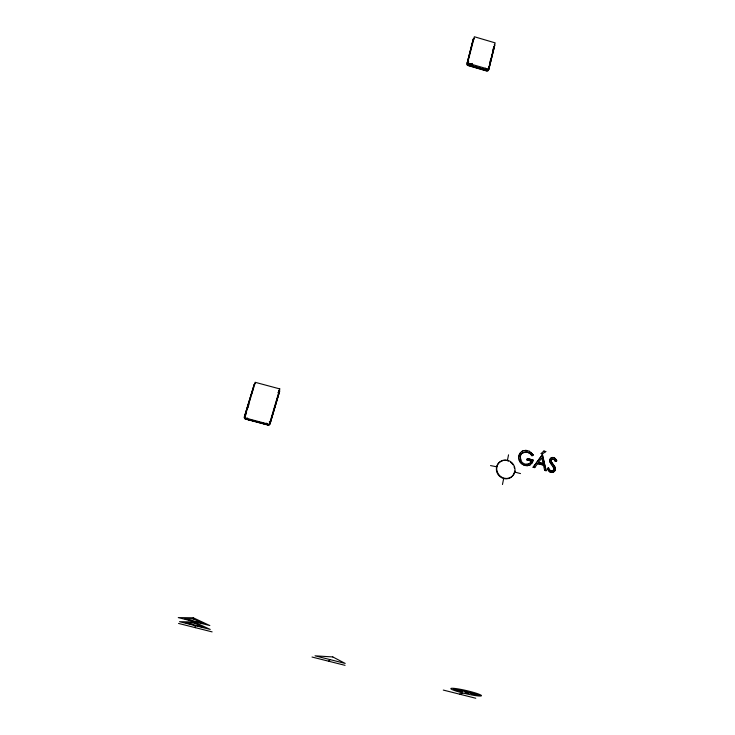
<?xml version="1.0" encoding="UTF-8"?>
<svg xmlns="http://www.w3.org/2000/svg" width="735" height="735" viewBox="0 0 735 735"><rect width="100%" height="100%" fill="white"/><g stroke="black" fill="none" stroke-linecap="round" stroke-linejoin="round"><path stroke-width="1.1" d="M553.813 469.206L553.611 467.708L550.68 463.27M549.688 461.203L549.798 459.981M555.265 469.564C555.936 465.751 551.103 463.877 551.195 460.294M520.325 456.306L520.775 460.395M518.689 457.354L519.167 455.002M518.919 455.957L518.754 458.658M527.041 459.963L531.396 461.038L527.041 459.963L527.381 458.539L533.169 460.092L532.664 461.672M527.114 459.889L527.381 458.539L533.169 460.092M514.601 471.429L514.371 472.541A9.482 8.903 47.6 0 1 503.686 478.522L502.464 484.512M508.546 454.827L507.343 460.707A9.482 8.903 47.6 0 1 508.445 461.084M474.167 38.367A1.36 1.121 20.9 0 0 473.276 39.111L467.102 63.256A1.369 1.139 20.9 0 0 468.131 64.754A161.149 83.119 14.6 0 1 487.149 70.312A1.369 1.139 21.9 0 0 488.738 69.586L494.683 45.414A1.351 1.121 21.9 0 0 494.269 44.284M487.902 70.321L488.711 67.041M489.96 62.218L490.769 58.938M492.928 50.191L493.736 46.911M494.095 46.323L488.159 70.422A1.158 0.965 21.9 0 1 486.818 71.047L467.883 65.507A1.158 0.965 20.9 0 1 467.01 64.239M467.295 63.146L473.165 40.168A1.148 0.946 20.9 0 1 473.919 39.534M467.561 63.201L474.351 36.75L495.142 42.869L488.637 69.274L467.607 63.127M555.054 470.29L555.09 467.212L551.691 462.333M269.139 424.545A1.075 1.029 -3.6 0 1 268.091 424.793A186.451 43.126 15.3 0 0 245.472 418.831A1.626 1.543 -6.6 0 1 244.369 416.92L254.227 384.488A1.599 1.516 -1.6 0 1 255.385 383.44M250.837 397.038L244.617 417.508A1.378 1.314 -6.7 0 0 245.554 419.125L268.045 425.096A1.369 1.314 -3.6 0 0 269.736 424.187L279.254 391.838A1.351 1.286 1.4 0 0 278.914 390.597M251.499 394.879L253.786 387.345M246.592 411.903L244.939 417.553A1.084 1.029 -6.7 0 0 245.683 418.831L268.091 424.793A1.617 1.553 -3.6 0 0 270.067 423.755L279.612 391.296A1.599 1.516 1.5 0 0 279.217 389.826M247.879 407.879L248.88 404.379M549.716 460.055L550.065 459.136M553.62 469.794L553.905 468.406L553.005 466.367M520.251 456.38L520.821 454.864M551.452 459.641L551.121 461.295M519.103 455.075L519.544 454.111M530.936 461.984L531.396 461.038M532.048 462.949L532.746 461.589M554.723 470.914L555.136 470.216M519.47 454.184L520.022 453.284M487.691 70.67L488.077 69.871M549.991 459.21L550.533 458.429M553.28 470.299L553.703 469.72M520.747 454.937L521.694 453.596M530.422 462.719L531.01 461.902M533.151 467.249L534.722 467.57L533.151 467.249L542.265 454.892L546.077 470.703L544.635 470.317L543.487 465.062L537.634 463.592L543.487 465.062M533.224 467.175L542.265 454.892M534.648 467.644L537.708 463.519M538.507 462.407L541.851 457.887L543.082 463.629L538.507 462.407L543.082 463.629M532.122 462.875L530.229 464.823M519.948 453.357L520.619 452.521M554.254 471.466L554.796 470.85M496.888 466.826L490.53 465.586M514.849 471.622L514.491 471.98L520.49 473.588M531.047 454.45L532.021 455.773L529.907 453.376L527.427 452.089L522.815 452.696M529.274 451.299L533.261 455.029L530.734 452.19M328.563 661.197L329.987 659.764M541.162 453.541L542.412 453.872L541.162 453.541L543.781 451.088L545.728 451.612L543.781 451.088M546.077 470.703L542.586 454.974M520.545 452.604L522.052 451.308M521.62 453.679L522.263 453.063M529.779 463.335L530.495 462.646M551.369 459.715L552.601 458.943M544.635 470.317L546.16 470.639M552.352 472.366C548.779 473.818 545.526 464.566 548.751 470.979M548.549 467.864L548.981 469.049M554.374 459.733L555.394 461.451L556.726 460.799L555.329 458.539L553.657 457.583A3.454 3.188 48.2 0 0 551.158 457.896L550.451 458.511M555.394 461.451L556.726 460.799M553.363 470.225L552.215 470.942M553.657 471.925L554.337 471.392M277.904 392.582L279.612 391.296A308.204 9.454 -74.2 0 0 270.067 423.755L269.332 421.679M468.847 61.96L467.102 63.256A266.704 8.71 -74.4 0 0 473.276 39.111M522.19 453.137L525.929 451.795L529.99 453.302M542.412 453.872L545.728 451.612M529.852 463.261L528.143 464.143M532.021 455.773L533.334 454.956M521.979 451.391L522.879 450.877M552.986 472.256L553.74 471.852M529.071 465.393L530.303 464.75M552.885 470.62L550.883 470.933M529.081 463.739L527.225 464.309M247.621 418.059L245.472 418.831L268.073 424.839L266.658 423.121M522.805 450.959L525.69 450.325M551.866 459.246L553.942 459.256M547.272 468.278L548.622 467.791M472.504 63.431L468.131 64.754L487.149 70.312L485.284 68.208M459.55 694.171L462.738 693.197M553.069 472.192L549.624 471.852M529.145 465.319C524.661 466.863 519.195 463.353 518.827 458.585M523.697 450.647L526.692 450.399M527.886 465.613C524.11 465.916 520.242 463.537 519.121 459.862M526.26 464.29L527.298 464.235M551.636 470.951L550.147 470.584L549.054 468.976M526.343 464.217L525.249 464.097A6.532 6.082 46.9 0 1 521.179 461.13L520.224 457.896M526.618 450.481L529.347 451.216M178.531 623.427L212.121 631.88M312.026 657.035L345.055 665.35M443.297 690.073L475.766 698.25M248.908 419.419L252.114 420.273M262.79 423.112L265.996 423.966M486.836 70.808L467.974 65.296L467.276 64.285M553.868 459.329L555.476 461.369M549.596 469.876L550.23 470.51M551.746 464.842L550.102 462.306M467.708 64.606L467.442 63.835M556.652 460.882L555.247 458.622L553.574 457.657A3.454 3.188 48.2 0 0 551.085 457.978M549.771 461.13L550.028 462.379M194.94 625.751L195.345 627.653M503.686 478.522A9.482 8.903 47.6 0 1 496.428 467.754L496.658 466.633A9.482 8.903 47.6 0 1 500.71 461.47M501.72 460.992A9.482 8.903 47.6 0 1 502.795 460.652M503.916 460.45A9.482 8.903 47.6 0 1 506.204 460.477M510.513 462.214A9.482 8.903 47.6 0 1 512.984 464.75M514.068 466.854A9.482 8.903 47.6 0 1 514.417 467.974M494.683 45.414A266.392 12.862 -74.3 0 1 488.738 69.586M254.439 385.186A1.36 1.286 -1.7 0 1 254.806 384.616M244.369 416.92A308.636 14.829 -74 0 1 254.227 384.488M278.942 391.25A1.066 1.011 1.4 0 1 278.933 391.792M278.978 390.974A1.066 1.011 1.5 0 1 278.978 391.516M268.707 424.536A1.075 1.038 -3.6 0 1 268.128 424.536M245.205 418.288A1.084 1.029 -6.7 0 1 244.957 417.287M514.959 471.062L514.739 472.182A9.5 8.912 47.6 0 1 504.035 478.163A9.5 8.912 47.6 0 1 496.768 467.387L496.998 466.266A9.5 8.912 47.6 0 1 507.683 460.33A9.5 8.912 47.6 0 1 514.959 471.062M279.778 388.907L269.341 424.389L244.351 417.737L255.128 382.292L279.778 388.907M479.192 695.191L473.496 694.281L478.062 695.402L476.767 695.31L471.613 693.886L477.3 694.795L472.348 693.574L473.689 693.675L479.192 695.191M453.421 688.998L459.926 691.047A4.667 0.469 13.2 0 0 461.81 691.267L455.14 689.522L462.186 691.231L463.151 690.928L453.421 688.998M193.277 617.804L178.274 617.602L209.833 625.558L193.277 617.804M193.516 618.953L184.954 618.824L202.961 623.363L193.516 618.953M194.15 621.994L179.542 621.691L210.228 629.426L194.15 621.994M194.38 623.078L186.047 622.894L203.549 627.304L194.38 623.078M468.673 692.719L466.312 692.122L468.673 692.719M470.657 692.82L463.895 691.12L465.531 692.563L472.513 693.289L470.657 692.82M332.808 656.943L315.03 655.822L345.202 663.42L332.808 656.943M466.798 692.995L465.54 692.682L467.754 693.436L466.798 692.995M457.418 691.479A15.72 1.589 13.1 0 0 481.416 695.815A15.72 1.589 13.1 0 0 459.632 689.173A15.72 1.589 13.1 0 0 457.418 691.479"/></g></svg>
